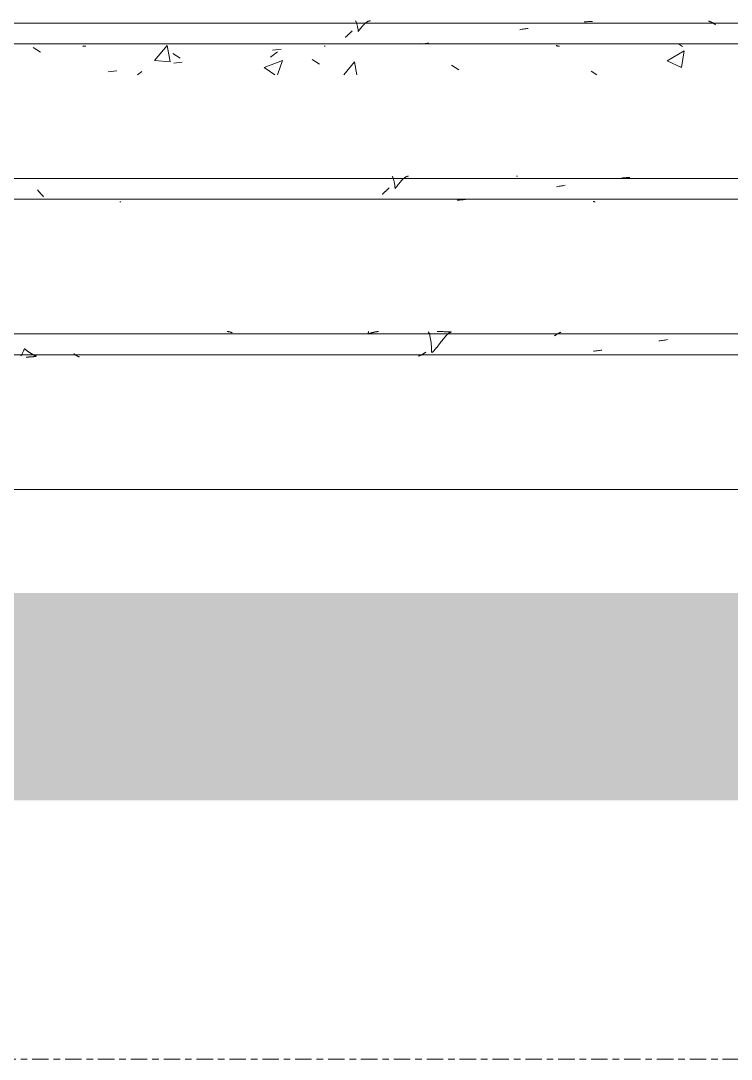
# Model space of a CAD drawing. Header units: millimetres. Extents: x -10599 to 108788, y -9455 to 93550.
# Drawn here: x 88021 to 88707, y -1000 to 2 of the extents above; entities that cross this region are included whole.
import ezdxf

# ---------------------------------------------------------------- set-up
doc = ezdxf.new("R2010")
doc.units = ezdxf.units.MM
doc.linetypes.add('Centre', pattern=[31.75, 6.35, -4.7625, 15.875, -4.7625])
for name, color, linetype, lineweight in [('NET CAT', 3, 'Continuous', 5), ('NET THAY 1', 41, 'Continuous', 5), ('TRUC', 225, 'Continuous', 5)]:
    doc.layers.add(name, color=color, linetype=linetype, lineweight=lineweight)

# ---------------------------------------------------------------- blocks, each defined once
blk = doc.blocks.new('FP_16-MẶT ĐỨNG 1-14')
at = {"layer": 'NET THAY 1'}
for p, q in [((89109.7, -300), (87327.3, -300)), ((88220.4, -297.7), (88220.1, -297.7)), ((88220.7, -297.7), (88220.4, -297.7)), ((88221, -297.7), (88220.7, -297.7)), ((88221.2, -297.7), (88221, -297.7)), ((88221.5, -297.8), (88221.2, -297.7)), ((88221.8, -297.8), (88221.5, -297.8)), ((88222.1, -297.9), (88221.8, -297.8)), ((88222.3, -297.9), (88222.1, -297.9)), ((88222.6, -298), (88222.3, -297.9)), ((88222.9, -298), (88222.6, -298)), ((88223.2, -298.1), (88222.9, -298)), ((88223.4, -298.2), (88223.2, -298.1)), ((88223.7, -298.3), (88223.4, -298.2)), ((88224, -298.4), (88223.7, -298.3)), ((88224.3, -298.5), (88224, -298.4)), ((88224.5, -298.6), (88224.3, -298.5)), ((88224.8, -298.7), (88224.5, -298.6)), ((88225.1, -298.8), (88224.8, -298.7)), ((88356.5, -298.5), (88356.4, -299)), ((88356.4, -299), (88356.4, -299.5)), ((88356.4, -299.5), (88356.4, -300.2)), ((88356.7, -300), (88356.4, -300.2)), ((88356.5, -297.7), (88356.5, -297.9)), ((88356.5, -297.9), (88356.5, -298.1)), ((88356.5, -298.1), (88356.5, -298.5)), ((88357, -299.9), (88356.7, -300)), ((88357.3, -299.8), (88357, -299.9)), ((88357.6, -299.6), (88357.3, -299.8)), ((88357.9, -299.5), (88357.6, -299.6)), ((88358.3, -299.4), (88357.9, -299.5)), ((88358.6, -299.2), (88358.3, -299.4)), ((88358.9, -299.1), (88358.6, -299.2)), ((88359.2, -299), (88358.9, -299.1)), ((88359.5, -298.9), (88359.2, -299)), ((88359.8, -298.8), (88359.5, -298.9)), ((88360.1, -298.7), (88359.8, -298.8)), ((88360.4, -298.6), (88360.1, -298.7)), ((88360.7, -298.5), (88360.4, -298.6)), ((88361.1, -298.4), (88360.7, -298.5)), ((88361.4, -298.4), (88361.1, -298.4)), ((88361.7, -298.3), (88361.4, -298.4)), ((88362, -298.2), (88361.7, -298.3)), ((88362.3, -298.1), (88362, -298.2)), ((88362.6, -298.1), (88362.3, -298.1)), ((88362.9, -298), (88362.6, -298.1)), ((88363.2, -298), (88362.9, -298)), ((88363.5, -297.9), (88363.2, -298)), ((88363.8, -297.9), (88363.5, -297.9)), ((88364.2, -297.8), (88363.8, -297.9)), ((88364.5, -297.8), (88364.2, -297.8)), ((88364.8, -297.8), (88364.5, -297.8)), ((88365.1, -297.7), (88364.8, -297.8)), ((88365.4, -297.7), (88365.1, -297.7)), ((88365.7, -297.7), (88365.4, -297.7)), ((88366, -297.7), (88365.7, -297.7)), ((88366.3, -297.7), (88366, -297.7)), ((88414.3, -297.8), (88414.7, -298.2)), ((88414.7, -298.2), (88415, -298.8)), ((88415, -298.8), (88415.4, -299.6)), ((88415.4, -299.6), (88415.7, -300.7)), ((88415.7, -300.7), (88416, -301.9)), ((88424.1, -297.7), (88423, -297.7)), ((88425.2, -297.7), (88424.1, -297.7)), ((88426.4, -297.7), (88425.2, -297.7)), ((88427.5, -297.7), (88426.4, -297.7)), ((88428.6, -297.7), (88427.5, -297.7)), ((88429.8, -297.8), (88428.6, -297.7)), ((88430.9, -297.8), (88429.8, -297.8)), ((88432, -297.8), (88430.9, -297.8)), ((88433.2, -297.9), (88432, -297.8)), ((88432.6, -300.6), (88432.4, -300.8)), ((88432.8, -300.4), (88432.6, -300.6)), ((88433, -300.2), (88432.8, -300.4)), ((88433.2, -300), (88433, -300.2)), ((88434.3, -297.9), (88433.2, -297.9)), ((88433.5, -299.8), (88433.2, -300)), ((88433.7, -299.7), (88433.5, -299.8)), ((88433.9, -299.5), (88433.7, -299.7)), ((88434.1, -299.3), (88433.9, -299.5)), ((88434.3, -299.2), (88434.1, -299.3)), ((88435.4, -297.9), (88434.3, -297.9)), ((88434.5, -299), (88434.3, -299.2)), ((88434.7, -298.9), (88434.5, -299)), ((88434.9, -298.8), (88434.7, -298.9)), ((88435.1, -298.6), (88434.9, -298.8)), ((88435.3, -298.5), (88435.1, -298.6)), ((88435.5, -298.4), (88435.3, -298.5)), ((88436.5, -298), (88435.4, -297.9)), ((88435.7, -298.3), (88435.5, -298.4)), ((88435.9, -298.2), (88435.7, -298.3)), ((88436.1, -298.1), (88435.9, -298.2)), ((88436.3, -298.1), (88436.1, -298.1)), ((88436.5, -298), (88436.3, -298.1)), ((88537.8, -300.7), (88537.6, -300.9)), ((88538.1, -300.5), (88537.8, -300.7)), ((88538.3, -300.4), (88538.1, -300.5)), ((88538.6, -300.2), (88538.3, -300.4)), ((88538.8, -300), (88538.6, -300.2)), ((88539.1, -299.9), (88538.8, -300)), ((88539.3, -299.7), (88539.1, -299.9)), ((88539.6, -299.6), (88539.3, -299.7)), ((88539.8, -299.5), (88539.6, -299.6)), ((88540.1, -299.3), (88539.8, -299.5)), ((88540.3, -299.2), (88540.1, -299.3)), ((88540.6, -299.1), (88540.3, -299.2)), ((88540.8, -298.9), (88540.6, -299.1)), ((88541.1, -298.8), (88540.8, -298.9)), ((88541.3, -298.7), (88541.1, -298.8)), ((88541.5, -298.6), (88541.3, -298.7)), ((88541.8, -298.5), (88541.5, -298.6)), ((88542, -298.4), (88541.8, -298.5)), ((88542.3, -298.3), (88542, -298.4)), ((88416, -301.9), (88416.3, -303.3)), ((88416.3, -303.3), (88416.6, -304.9)), ((88416.6, -304.9), (88416.8, -306.5)), ((88416.8, -306.5), (88417, -308.3)), ((88417, -308.3), (88417.2, -310)), ((88417.2, -310), (88417.4, -311.8)), ((88424.5, -310.5), (88424.3, -310.8)), ((88424.8, -310.1), (88424.5, -310.5)), ((88425, -309.8), (88424.8, -310.1)), ((88425.2, -309.5), (88425, -309.8)), ((88425.5, -309.2), (88425.2, -309.5)), ((88425.7, -308.9), (88425.5, -309.2)), ((88425.9, -308.6), (88425.7, -308.9)), ((88426.2, -308.3), (88425.9, -308.6)), ((88426.4, -308), (88426.2, -308.3)), ((88426.6, -307.7), (88426.4, -308)), ((88426.9, -307.4), (88426.6, -307.7)), ((88427.1, -307.1), (88426.9, -307.4)), ((88427.3, -306.8), (88427.1, -307.1)), ((88427.6, -306.5), (88427.3, -306.8)), ((88427.8, -306.2), (88427.6, -306.5)), ((88428, -305.9), (88427.8, -306.2)), ((88428.2, -305.6), (88428, -305.9)), ((88428.5, -305.3), (88428.2, -305.6)), ((88428.7, -305), (88428.5, -305.3)), ((88428.9, -304.7), (88428.7, -305)), ((88429.1, -304.5), (88428.9, -304.7)), ((88429.4, -304.2), (88429.1, -304.5)), ((88429.6, -303.9), (88429.4, -304.2)), ((88429.8, -303.6), (88429.6, -303.9)), ((88430, -303.4), (88429.8, -303.6)), ((88430.3, -303.1), (88430, -303.4)), ((88430.5, -302.9), (88430.3, -303.1)), ((88430.7, -302.6), (88430.5, -302.9)), ((88430.9, -302.4), (88430.7, -302.6)), ((88431.1, -302.1), (88430.9, -302.4)), ((88431.3, -301.9), (88431.1, -302.1)), ((88431.6, -301.7), (88431.3, -301.9)), ((88431.8, -301.4), (88431.6, -301.7)), ((88432, -301.2), (88431.8, -301.4)), ((88432.2, -301), (88432, -301.2)), ((88432.4, -300.8), (88432.2, -301)), ((88536.6, -301.6), (88536.3, -301.8)), ((88536.8, -301.4), (88536.6, -301.6)), ((88537.1, -301.2), (88536.8, -301.4)), ((88537.3, -301), (88537.1, -301.2)), ((88537.6, -300.9), (88537.3, -301)), ((88638.3, -306.5), (88637.1, -306.7)), ((88639.5, -306.3), (88638.3, -306.5)), ((88640.6, -306.2), (88639.5, -306.3)), ((88641.8, -306), (88640.6, -306.2)), ((88643, -305.8), (88641.8, -306)), ((88644.1, -305.6), (88643, -305.8)), ((88645.3, -305.4), (88644.1, -305.6)), ((87327.3, -320), (89109.7, -320)), ((88021.3, -320.6), (88021.1, -320.9)), ((88021.6, -320.2), (88021.3, -320.6)), ((88021.8, -319.8), (88021.6, -320.2)), ((88022.1, -319.4), (88021.8, -319.8)), ((88022.3, -319), (88022.1, -319.4)), ((88022.5, -318.5), (88022.3, -319)), ((88022.8, -318), (88022.5, -318.5)), ((88023, -317.5), (88022.8, -318)), ((88023.2, -317), (88023, -317.5)), ((88023.4, -316.4), (88023.2, -317)), ((88023.7, -315.9), (88023.4, -316.4)), ((88023.9, -315.3), (88023.7, -315.9)), ((88024.1, -314.7), (88023.9, -315.3)), ((88024.3, -314), (88024.1, -314.7)), ((88024.6, -314.3), (88024.3, -314)), ((88024.9, -314.5), (88024.6, -314.3)), ((88025.2, -314.8), (88024.9, -314.5)), ((88025.5, -315), (88025.2, -314.8)), ((88025.8, -315.2), (88025.5, -315)), ((88026.1, -315.5), (88025.8, -315.2)), ((88026.3, -315.7), (88026.1, -315.5)), ((88026.6, -315.9), (88026.3, -315.7)), ((88026.9, -316.1), (88026.6, -315.9)), ((88027.2, -316.4), (88026.9, -316.1)), ((88027.5, -316.6), (88027.2, -316.4)), ((88027.8, -316.8), (88027.5, -316.6)), ((88028.1, -317), (88027.8, -316.8)), ((88028.4, -317.2), (88028.1, -317)), ((88028.7, -317.4), (88028.4, -317.2)), ((88028.9, -317.6), (88028.7, -317.4)), ((88029.2, -317.8), (88028.9, -317.6)), ((88029.5, -318), (88029.2, -317.8)), ((88029.8, -318.2), (88029.5, -318)), ((88030.1, -318.4), (88029.8, -318.2)), ((88030.4, -318.6), (88030.1, -318.4)), ((88030.7, -318.8), (88030.4, -318.6)), ((88030.9, -318.9), (88030.7, -318.8)), ((88031.2, -319.1), (88030.9, -318.9)), ((88031.5, -319.3), (88031.2, -319.1)), ((88031.8, -319.5), (88031.5, -319.3)), ((88032.1, -319.6), (88031.8, -319.5)), ((88032.4, -319.8), (88032.1, -319.6)), ((88032.6, -319.9), (88032.4, -319.8)), ((88032.9, -320.1), (88032.6, -319.9)), ((88033.2, -320.2), (88032.9, -320.1)), ((88033.5, -320.4), (88033.2, -320.2)), ((88033.8, -320.5), (88033.5, -320.4)), ((88034, -320.6), (88033.8, -320.5)), ((88034.3, -320.8), (88034, -320.6)), ((88072.5, -319.3), (88072.2, -319.1)), ((88072.7, -319.5), (88072.5, -319.3)), ((88072.9, -319.7), (88072.7, -319.5)), ((88073.2, -319.9), (88072.9, -319.7)), ((88073.4, -320), (88073.2, -319.9)), ((88073.6, -320.2), (88073.4, -320)), ((88073.8, -320.4), (88073.6, -320.2)), ((88074.1, -320.5), (88073.8, -320.4)), ((88074.3, -320.7), (88074.1, -320.5)), ((88074.5, -320.8), (88074.3, -320.7)), ((88406.6, -320.7), (88406.3, -320.8)), ((88406.9, -320.5), (88406.6, -320.7)), ((88407.2, -320.4), (88406.9, -320.5)), ((88407.5, -320.3), (88407.2, -320.4)), ((88407.8, -320.1), (88407.5, -320.3)), ((88408.1, -320), (88407.8, -320.1)), ((88408.4, -319.8), (88408.1, -320)), ((88408.7, -319.7), (88408.4, -319.8)), ((88409, -319.5), (88408.7, -319.7)), ((88409.3, -319.3), (88409, -319.5)), ((88409.6, -319.1), (88409.3, -319.3)), ((88409.9, -319), (88409.6, -319.1)), ((88410.2, -318.8), (88409.9, -319)), ((88410.5, -318.6), (88410.2, -318.8)), ((88410.8, -318.4), (88410.5, -318.6)), ((88411.1, -318.2), (88410.8, -318.4)), ((88411.4, -318), (88411.1, -318.2)), ((88411.7, -317.8), (88411.4, -318)), ((88412, -317.6), (88411.7, -317.8)), ((88417.4, -311.8), (88417.5, -313.5)), ((88417.5, -313.5), (88417.6, -315.1)), ((88417.6, -315.1), (88417.6, -316.7)), ((88417.6, -316.7), (88417.7, -318.1)), ((88417.9, -317.9), (88417.7, -318.1)), ((88418.2, -317.6), (88417.9, -317.9)), ((88418.5, -317.4), (88418.2, -317.6)), ((88418.7, -317.1), (88418.5, -317.4)), ((88419, -316.9), (88418.7, -317.1)), ((88419.3, -316.6), (88419, -316.9)), ((88419.5, -316.3), (88419.3, -316.6)), ((88419.8, -316.1), (88419.5, -316.3)), ((88420, -315.8), (88419.8, -316.1)), ((88420.3, -315.5), (88420, -315.8)), ((88420.5, -315.2), (88420.3, -315.5)), ((88420.8, -315), (88420.5, -315.2)), ((88421.1, -314.7), (88420.8, -315)), ((88421.3, -314.4), (88421.1, -314.7)), ((88421.6, -314.1), (88421.3, -314.4)), ((88421.8, -313.8), (88421.6, -314.1)), ((88422.1, -313.5), (88421.8, -313.8)), ((88422.3, -313.2), (88422.1, -313.5)), ((88422.6, -312.9), (88422.3, -313.2)), ((88422.8, -312.6), (88422.6, -312.9)), ((88423.1, -312.3), (88422.8, -312.6)), ((88423.3, -312), (88423.1, -312.3)), ((88423.5, -311.7), (88423.3, -312)), ((88423.8, -311.4), (88423.5, -311.7)), ((88424, -311.1), (88423.8, -311.4)), ((88424.3, -310.8), (88424, -311.1)), ((88575, -316.5), (88573.8, -316.6)), ((88576.2, -316.3), (88575, -316.5)), ((88577.4, -316.1), (88576.2, -316.3)), ((88578.6, -316), (88577.4, -316.1)), ((88579.8, -315.8), (88578.6, -316)), ((88580.9, -315.6), (88579.8, -315.8)), ((88582.1, -315.5), (88580.9, -315.6)), ((88021.1, -320.9), (88020.8, -321.2)), ((88026.5, -322.3), (88026, -322.3)), ((88027, -322.3), (88026.5, -322.3)), ((88027.5, -322.3), (88027, -322.3)), ((88028, -322.3), (88027.5, -322.3)), ((88028.5, -322.3), (88028, -322.3)), ((88029, -322.2), (88028.5, -322.3)), ((88029.5, -322.2), (88029, -322.2)), ((88030, -322.2), (88029.5, -322.2)), ((88030.5, -322.1), (88030, -322.2)), ((88031, -322.1), (88030.5, -322.1)), ((88031.5, -322), (88031, -322.1)), ((88032, -322), (88031.5, -322)), ((88032.5, -321.9), (88032, -322)), ((88033, -321.9), (88032.5, -321.9)), ((88033.5, -321.8), (88033, -321.9)), ((88034, -321.7), (88033.5, -321.8)), ((88034.5, -321.7), (88034, -321.7)), ((88034.6, -320.9), (88034.3, -320.8)), ((88035, -321.6), (88034.5, -321.7)), ((88034.9, -321), (88034.6, -320.9)), ((88035.2, -321.1), (88034.9, -321)), ((88035.5, -321.5), (88035, -321.6)), ((88035.4, -321.2), (88035.2, -321.1)), ((88035.7, -321.3), (88035.4, -321.2)), ((88036, -321.4), (88035.5, -321.5)), ((88036, -321.4), (88035.7, -321.3)), ((88074.7, -320.9), (88074.5, -320.8)), ((88075, -321.1), (88074.7, -320.9)), ((88075.2, -321.2), (88075, -321.1)), ((88075.4, -321.3), (88075.2, -321.2)), ((88075.6, -321.4), (88075.4, -321.3)), ((88075.9, -321.5), (88075.6, -321.4)), ((88076.1, -321.6), (88075.9, -321.5)), ((88076.3, -321.7), (88076.1, -321.6)), ((88076.5, -321.8), (88076.3, -321.7)), ((88076.8, -321.9), (88076.5, -321.8)), ((88077, -322), (88076.8, -321.9)), ((88077.2, -322), (88077, -322)), ((88077.4, -322.1), (88077.2, -322)), ((88077.6, -322.1), (88077.4, -322.1)), ((88405.1, -321.3), (88404.8, -321.4)), ((88405.4, -321.2), (88405.1, -321.3)), ((88405.7, -321.1), (88405.4, -321.2)), ((88406, -320.9), (88405.7, -321.1)), ((88406.3, -320.8), (88406, -320.9))]:
    blk.add_line(p, q, dxfattribs=at)
blk = doc.blocks.new('FP_17-MẶT ĐỨNG 1-14')
at = {"layer": 'NET THAY 1'}
for p, q in [((89074, -150), (87327.3, -150)), ((88379.5, -147.8), (88379.8, -148.2)), ((88379.8, -148.2), (88380.2, -148.7)), ((88380.2, -148.7), (88380.5, -149.6)), ((88380.5, -149.6), (88380.9, -150.6)), ((88390.1, -150.3), (88389.9, -150.5)), ((88390.3, -150.2), (88390.1, -150.3)), ((88390.5, -150), (88390.3, -150.2)), ((88390.7, -149.8), (88390.5, -150)), ((88390.9, -149.6), (88390.7, -149.8)), ((88391.1, -149.5), (88390.9, -149.6)), ((88391.3, -149.3), (88391.1, -149.5)), ((88391.5, -149.2), (88391.3, -149.3)), ((88391.7, -149), (88391.5, -149.2)), ((88391.9, -148.9), (88391.7, -149)), ((88392.1, -148.8), (88391.9, -148.9)), ((88392.3, -148.6), (88392.1, -148.8)), ((88392.5, -148.5), (88392.3, -148.6)), ((88392.7, -148.4), (88392.5, -148.5)), ((88393, -148.3), (88392.7, -148.4)), ((88393.2, -148.2), (88393, -148.3)), ((88393.4, -148.1), (88393.2, -148.2)), ((88393.6, -148), (88393.4, -148.1)), ((88393.8, -148), (88393.6, -148)), ((88394, -147.9), (88393.8, -148)), ((88394.2, -147.9), (88394, -147.9)), ((88394.4, -147.8), (88394.2, -147.9)), ((88394.6, -147.8), (88394.4, -147.8)), ((88394.8, -147.7), (88394.6, -147.8)), ((88395, -147.7), (88394.8, -147.7)), ((88395.2, -147.7), (88395, -147.7)), ((88395.4, -147.7), (88395.2, -147.7)), ((88499.9, -147.7), (88499.7, -147.7)), ((88500.1, -147.7), (88499.9, -147.7)), ((88500.3, -147.7), (88500.1, -147.7)), ((88500.5, -147.7), (88500.3, -147.7)), ((88602, -149.4), (88600.8, -149.5)), ((88603.1, -149.3), (88602, -149.4)), ((88604.3, -149.2), (88603.1, -149.3)), ((88605.4, -149.1), (88604.3, -149.2)), ((88606.6, -149), (88605.4, -149.1)), ((88607.7, -149), (88606.6, -149)), ((88608.9, -148.9), (88607.7, -149)), ((88375.2, -160.3), (88375, -160.6)), ((88375.5, -160), (88375.2, -160.3)), ((88375.8, -159.8), (88375.5, -160)), ((88376.1, -159.5), (88375.8, -159.8)), ((88376.3, -159.3), (88376.1, -159.5)), ((88376.6, -159), (88376.3, -159.3)), ((88380.9, -150.6), (88381.2, -151.8)), ((88381.2, -151.8), (88381.5, -153.1)), ((88381.5, -153.1), (88381.7, -154.6)), ((88381.7, -154.6), (88382, -156.2)), ((88382, -156.2), (88382.2, -157.9)), ((88382.2, -157.9), (88382.4, -159.6)), ((88382.6, -159.3), (88382.4, -159.6)), ((88382.8, -159), (88382.6, -159.3)), ((88383.1, -158.7), (88382.8, -159)), ((88383.3, -158.4), (88383.1, -158.7)), ((88383.5, -158.1), (88383.3, -158.4)), ((88383.8, -157.8), (88383.5, -158.1)), ((88384, -157.5), (88383.8, -157.8)), ((88384.2, -157.2), (88384, -157.5)), ((88384.4, -156.9), (88384.2, -157.2)), ((88384.7, -156.6), (88384.4, -156.9)), ((88384.9, -156.3), (88384.7, -156.6)), ((88385.1, -156), (88384.9, -156.3)), ((88385.3, -155.7), (88385.1, -156)), ((88385.6, -155.4), (88385.3, -155.7)), ((88385.8, -155.2), (88385.6, -155.4)), ((88386, -154.9), (88385.8, -155.2)), ((88386.2, -154.6), (88386, -154.9)), ((88386.5, -154.3), (88386.2, -154.6)), ((88386.7, -154.1), (88386.5, -154.3)), ((88386.9, -153.8), (88386.7, -154.1)), ((88387.1, -153.5), (88386.9, -153.8)), ((88387.3, -153.3), (88387.1, -153.5)), ((88387.5, -153), (88387.3, -153.3)), ((88387.8, -152.8), (88387.5, -153)), ((88388, -152.5), (88387.8, -152.8)), ((88388.2, -152.3), (88388, -152.5)), ((88388.4, -152), (88388.2, -152.3)), ((88388.6, -151.8), (88388.4, -152)), ((88388.8, -151.6), (88388.6, -151.8)), ((88389, -151.4), (88388.8, -151.6)), ((88389.2, -151.1), (88389, -151.4)), ((88389.5, -150.9), (88389.2, -151.1)), ((88389.7, -150.7), (88389.5, -150.9)), ((88389.9, -150.5), (88389.7, -150.7)), ((88539.5, -157.6), (88538.3, -157.8)), ((88540.7, -157.4), (88539.5, -157.6)), ((88541.9, -157.2), (88540.7, -157.4)), ((88543, -157), (88541.9, -157.2)), ((88544.2, -156.9), (88543, -157)), ((88545.4, -156.7), (88544.2, -156.9)), ((88546.5, -156.5), (88545.4, -156.7)), ((87327.3, -170), (89074, -170)), ((88037.3, -161.3), (88037, -161)), ((88037.5, -161.6), (88037.3, -161.3)), ((88037.8, -161.9), (88037.5, -161.6)), ((88038, -162.2), (88037.8, -161.9)), ((88038.3, -162.5), (88038, -162.2)), ((88038.5, -162.8), (88038.3, -162.5)), ((88038.8, -163.1), (88038.5, -162.8)), ((88039, -163.3), (88038.8, -163.1)), ((88039.3, -163.6), (88039, -163.3)), ((88039.5, -163.9), (88039.3, -163.6)), ((88039.8, -164.2), (88039.5, -163.9)), ((88040, -164.4), (88039.8, -164.2)), ((88040.3, -164.7), (88040, -164.4)), ((88040.5, -165), (88040.3, -164.7)), ((88040.7, -165.2), (88040.5, -165)), ((88041, -165.5), (88040.7, -165.2)), ((88041.2, -165.8), (88041, -165.5)), ((88041.5, -166), (88041.2, -165.8)), ((88041.7, -166.3), (88041.5, -166)), ((88041.9, -166.5), (88041.7, -166.3)), ((88042.2, -166.8), (88041.9, -166.5)), ((88042.4, -167), (88042.2, -166.8)), ((88042.6, -167.2), (88042.4, -167)), ((88042.9, -167.5), (88042.6, -167.2)), ((88370.2, -164.9), (88369.9, -165.1)), ((88370.4, -164.6), (88370.2, -164.9)), ((88370.7, -164.4), (88370.4, -164.6)), ((88371, -164.1), (88370.7, -164.4)), ((88371.3, -163.9), (88371, -164.1)), ((88371.6, -163.7), (88371.3, -163.9)), ((88371.9, -163.4), (88371.6, -163.7)), ((88372.2, -163.1), (88371.9, -163.4)), ((88372.4, -162.9), (88372.2, -163.1)), ((88372.7, -162.6), (88372.4, -162.9)), ((88373, -162.4), (88372.7, -162.6)), ((88373.3, -162.1), (88373, -162.4)), ((88373.6, -161.9), (88373.3, -162.1)), ((88373.8, -161.6), (88373.6, -161.9)), ((88374.1, -161.3), (88373.8, -161.6)), ((88374.4, -161.1), (88374.1, -161.3)), ((88374.7, -160.8), (88374.4, -161.1)), ((88375, -160.6), (88374.7, -160.8)), ((88449.2, -170.3), (88448, -170.4)), ((88450.4, -170.2), (88449.2, -170.3)), ((88116.7, -172.3), (88116.4, -172.3)), ((88117, -172.3), (88116.7, -172.3)), ((88117.3, -172.3), (88117, -172.3)), ((88117.5, -172.3), (88117.3, -172.3)), ((88443.3, -170.8), (88442.1, -170.9)), ((88444.5, -170.7), (88443.3, -170.8)), ((88445.7, -170.6), (88444.5, -170.7)), ((88446.8, -170.5), (88445.7, -170.6)), ((88448, -170.4), (88446.8, -170.5)), ((88573.7, -172.1), (88573.5, -172)), ((88573.9, -172.1), (88573.7, -172.1)), ((88574.1, -172.2), (88573.9, -172.1)), ((88574.3, -172.2), (88574.1, -172.2)), ((88574.5, -172.3), (88574.3, -172.2)), ((88574.7, -172.3), (88574.5, -172.3)), ((88574.9, -172.3), (88574.7, -172.3)), ((88575.1, -172.3), (88574.9, -172.3)), ((88575.4, -172.3), (88575.1, -172.3))]:
    blk.add_line(p, q, dxfattribs=at)
blk = doc.blocks.new('FP_18-MẶT ĐỨNG 1-14')
at = {"layer": 'NET THAY 1'}
for p, q in [((89038.3, 0), (87327.3, 0)), ((88344, 2.2), (88344.3, 1.8)), ((88344.3, 1.8), (88344.7, 1.2)), ((88344.7, 1.2), (88345, 0.4)), ((88345, 0.4), (88345.4, -0.6)), ((88353.7, 0.1), (88353.5, 0)), ((88353.9, 0.3), (88353.7, 0.1)), ((88354.2, 0.5), (88353.9, 0.3)), ((88354.4, 0.6), (88354.2, 0.5)), ((88354.6, 0.8), (88354.4, 0.6)), ((88354.8, 0.9), (88354.6, 0.8)), ((88355, 1.1), (88354.8, 0.9)), ((88355.2, 1.2), (88355, 1.1)), ((88355.4, 1.3), (88355.2, 1.2)), ((88355.6, 1.5), (88355.4, 1.3)), ((88355.8, 1.6), (88355.6, 1.5)), ((88356, 1.7), (88355.8, 1.6)), ((88356.2, 1.8), (88356, 1.7)), ((88356.4, 1.9), (88356.2, 1.8)), ((88356.6, 1.9), (88356.4, 1.9)), ((88356.8, 2), (88356.6, 1.9)), ((88357, 2.1), (88356.8, 2)), ((88357.2, 2.1), (88357, 2.1)), ((88357.4, 2.2), (88357.2, 2.1)), ((88357.7, 2.2), (88357.4, 2.2)), ((88357.9, 2.3), (88357.7, 2.2)), ((88358.1, 2.3), (88357.9, 2.3)), ((88358.3, 2.3), (88358.1, 2.3)), ((88358.5, 2.3), (88358.3, 2.3)), ((88566.1, 1.3), (88564.9, 1.2)), ((88567.3, 1.4), (88566.1, 1.3)), ((88568.4, 1.5), (88567.3, 1.4)), ((88569.6, 1.5), (88568.4, 1.5)), ((88570.7, 1.6), (88569.6, 1.5)), ((88571.9, 1.7), (88570.7, 1.6)), ((88573, 1.7), (88571.9, 1.7)), ((88685.2, 1.9), (88684.9, 2)), ((88685.5, 1.8), (88685.2, 1.9)), ((88685.8, 1.7), (88685.5, 1.8)), ((88686, 1.6), (88685.8, 1.7)), ((88686.3, 1.5), (88686, 1.6)), ((88686.6, 1.4), (88686.3, 1.5)), ((88686.9, 1.3), (88686.6, 1.4)), ((88687.2, 1.2), (88686.9, 1.3)), ((88687.5, 1.1), (88687.2, 1.2)), ((88687.8, 0.9), (88687.5, 1.1)), ((88688.1, 0.8), (88687.8, 0.9)), ((88688.3, 0.6), (88688.1, 0.8)), ((88688.6, 0.5), (88688.3, 0.6)), ((88688.9, 0.3), (88688.6, 0.5)), ((88689.2, 0.2), (88688.9, 0.3)), ((88689.5, 0), (88689.2, 0.2)), ((88689.8, -0.2), (88689.5, 0)), ((88338.5, -9.8), (88338.2, -10)), ((88338.7, -9.5), (88338.5, -9.8)), ((88339, -9.3), (88338.7, -9.5)), ((88339.3, -9), (88339, -9.3)), ((88339.5, -8.7), (88339.3, -9)), ((88339.8, -8.5), (88339.5, -8.7)), ((88340.1, -8.2), (88339.8, -8.5)), ((88340.4, -8), (88340.1, -8.2)), ((88340.6, -7.7), (88340.4, -8)), ((88340.9, -7.4), (88340.6, -7.7)), ((88345.4, -0.6), (88345.7, -1.8)), ((88345.7, -1.8), (88346, -3.2)), ((88346, -3.2), (88346.2, -4.7)), ((88346.2, -4.7), (88346.5, -6.4)), ((88346.5, -6.4), (88346.7, -8)), ((88346.9, -7.7), (88346.7, -8)), ((88347.1, -7.4), (88346.9, -7.7)), ((88347.4, -7.1), (88347.1, -7.4)), ((88347.6, -6.8), (88347.4, -7.1)), ((88347.8, -6.5), (88347.6, -6.8)), ((88348.1, -6.2), (88347.8, -6.5)), ((88348.3, -5.9), (88348.1, -6.2)), ((88348.5, -5.6), (88348.3, -5.9)), ((88348.7, -5.4), (88348.5, -5.6)), ((88349, -5.1), (88348.7, -5.4)), ((88349.2, -4.8), (88349, -5.1)), ((88349.4, -4.5), (88349.2, -4.8)), ((88349.6, -4.2), (88349.4, -4.5)), ((88349.9, -4), (88349.6, -4.2)), ((88350.1, -3.7), (88349.9, -4)), ((88350.3, -3.4), (88350.1, -3.7)), ((88350.5, -3.2), (88350.3, -3.4)), ((88350.7, -2.9), (88350.5, -3.2)), ((88351, -2.7), (88350.7, -2.9)), ((88351.2, -2.4), (88351, -2.7)), ((88351.4, -2.2), (88351.2, -2.4)), ((88351.6, -1.9), (88351.4, -2.2)), ((88351.8, -1.7), (88351.6, -1.9)), ((88352, -1.5), (88351.8, -1.7)), ((88352.3, -1.2), (88352, -1.5)), ((88352.5, -1), (88352.3, -1.2)), ((88352.7, -0.8), (88352.5, -1)), ((88352.9, -0.6), (88352.7, -0.8)), ((88353.1, -0.4), (88352.9, -0.6)), ((88353.3, -0.2), (88353.1, -0.4)), ((88353.5, 0), (88353.3, -0.2)), ((88503.8, -6.1), (88502.6, -6.3)), ((88504.9, -5.9), (88503.8, -6.1)), ((88506.1, -5.7), (88504.9, -5.9)), ((88507.3, -5.5), (88506.1, -5.7)), ((88508.5, -5.4), (88507.3, -5.5)), ((88509.6, -5.2), (88508.5, -5.4)), ((88510.8, -5), (88509.6, -5.2)), ((88690, -0.3), (88689.8, -0.2)), ((88690.3, -0.5), (88690, -0.3)), ((88690.6, -0.7), (88690.3, -0.5)), ((88690.9, -0.9), (88690.6, -0.7)), ((88691.2, -1.1), (88690.9, -0.9)), ((88691.4, -1.3), (88691.2, -1.1)), ((88691.7, -1.5), (88691.4, -1.3)), ((87327.3, -20), (89038.3, -20)), ((88334.5, -13.4), (88334.3, -13.7)), ((88334.8, -13.2), (88334.5, -13.4)), ((88335.1, -12.9), (88334.8, -13.2)), ((88335.4, -12.6), (88335.1, -12.9)), ((88335.7, -12.4), (88335.4, -12.6)), ((88336, -12.1), (88335.7, -12.4)), ((88336.2, -11.9), (88336, -12.1)), ((88336.5, -11.6), (88336.2, -11.9)), ((88336.8, -11.3), (88336.5, -11.6)), ((88337.1, -11.1), (88336.8, -11.3)), ((88337.3, -10.8), (88337.1, -11.1)), ((88337.6, -10.6), (88337.3, -10.8)), ((88337.9, -10.3), (88337.6, -10.6)), ((88338.2, -10), (88337.9, -10.3)), ((88407.7, -20), (88406.5, -20.1)), ((88408.9, -19.9), (88407.7, -20)), ((88410.1, -19.8), (88408.9, -19.9)), ((88411.3, -19.6), (88410.1, -19.8)), ((88412.5, -19.5), (88411.3, -19.6)), ((88413.7, -19.4), (88412.5, -19.5)), ((88414.9, -19.3), (88413.7, -19.4)), ((88081.2, -22.1), (88080.9, -22)), ((88081.5, -22.1), (88081.2, -22.1)), ((88081.8, -22.2), (88081.5, -22.1)), ((88082.1, -22.2), (88081.8, -22.2)), ((88082.4, -22.2), (88082.1, -22.2)), ((88082.7, -22.3), (88082.4, -22.2)), ((88083, -22.3), (88082.7, -22.3)), ((88083.2, -22.3), (88083, -22.3)), ((88083.5, -22.3), (88083.2, -22.3)), ((88083.8, -22.3), (88083.5, -22.3)), ((88314.1, -22.3), (88313.9, -22.3)), ((88314.4, -22.3), (88314.1, -22.3)), ((88314.6, -22.3), (88314.4, -22.3)), ((88314.9, -22.3), (88314.6, -22.3)), ((88538.2, -21.7), (88538, -21.6)), ((88538.4, -21.8), (88538.2, -21.7)), ((88538.6, -21.8), (88538.4, -21.8)), ((88538.8, -21.9), (88538.6, -21.8)), ((88539.1, -22), (88538.8, -21.9)), ((88539.3, -22.1), (88539.1, -22)), ((88539.5, -22.1), (88539.3, -22.1)), ((88539.7, -22.2), (88539.5, -22.1)), ((88539.9, -22.2), (88539.7, -22.2)), ((88540.2, -22.2), (88539.9, -22.2)), ((88540.4, -22.3), (88540.2, -22.2)), ((88540.6, -22.3), (88540.4, -22.3)), ((88540.8, -22.3), (88540.6, -22.3)), ((88541, -22.3), (88540.8, -22.3))]:
    blk.add_line(p, q, dxfattribs=at)

msp = doc.modelspace()

# ---------------------------------------------------------------- hatches: boundary and pattern name
at = {"layer": 'NET THAY 1'}
h = msp.add_hatch(dxfattribs=at)
h.set_pattern_fill('FP_9', color=256, style=0, pattern_type=2)
h.set_pattern_definition([(50.201, (86446.06, -450), (180.891, -15.939), [18.994, -208.937]), (354.964, (86446.06, -450), (34.991, -191.057), [15.133, -166.459]), (100.379, (86461.13, -451.33), (145.898, 175.118), [16.186, -178.049]), (30.177, (86446.06, -450), (164.569, -77.289), [18.949, -208.435]), (334.843, (86446.06, -450), (-32, -191.588), [15.151, -166.663]), (80.518, (86459.78, -456.43), (196.568, 114.3), [16.187, -178.055]), (46.388, (86446.06, -399.2), (269.155, -42.042), [28.478, -313.258]), (96.589, (86468.5, -402.7), (235.72, 247.426), [24.283, -267.11]), (351.122, (86446.06, -399.2), (235.72, 247.426), [22.702, -249.717]), (21.137, (86471.28, -411.9), (150.539, -102.265), [18.932, -208.254]), (325.811, (86471.28, -411.9), (61.362, 184.188), [15.166, -166.823]), (71.574, (86483.82, -420.42), (211.902, 81.922), [16.178, -177.963]), (37.697, (86446.06, -450), (3.0672, 84.5549), [8.345, -156.525, 8.345, -161.076, -167.524]), (37.697, (86446.06, -450), (3.0672, 84.5549), [-334.29, 8.345, -159.18]), (7.553, (86446.06, -450), (66.3455, 100.181), [8.324, -88.028, 8.324, -152.346, -63.688]), (7.553, (86446.06, -450), (66.3455, 100.181), [-257.02, 8.324, -55.364]), (327.315, (86434.81, -450), (134.6288, -5.7283), [8.34, -54.84, 8.34, -188.781, -261.564]), (327.315, (86434.81, -450), (134.6288, -5.7283), [-260.3, 8.34, -253.224]), (317.297, (86364.6, -450), (147.0774, 25.428), [8.35, -73.882, 8.35, -122.715, -185.971]), (317.297, (86364.6, -450), (147.0774, 25.428), [-213.297, 8.35, -177.621])])
h.paths.add_polyline_path([(88887.7, -50), (89037.1, -50), (89037.1, -20), (87327.3, -20), (87327.3, -50), (88363.3, -50)], flags=0)

# ---------------------------------------------------------------- linework, layer by layer
at = {"layer": 'NET CAT'}
msp.add_lwpolyline([(105087.8, -450), (-10499.5, -450)], dxfattribs=at)
at = {"layer": 'NET CAT', "const_width": 200}
msp.add_lwpolyline([(105087.8, -650), (-10499.5, -650)], dxfattribs=at)
at = {"layer": 'TRUC', "linetype": 'Centre'}
for p, q in [((-10499.5, 0), (108517.8, 0)), ((-10499.5, -1000), (108517.8, -1000))]:
    msp.add_line(p, q, dxfattribs=at)

# ---------------------------------------------------------------- block references
at = {"layer": 'NET THAY 1'}
for name in ['FP_18-MẶT ĐỨNG 1-14', 'FP_17-MẶT ĐỨNG 1-14', 'FP_16-MẶT ĐỨNG 1-14']:
    msp.add_blockref(name, (0, 0), dxfattribs=at)

doc.saveas('drawing.dxf')
